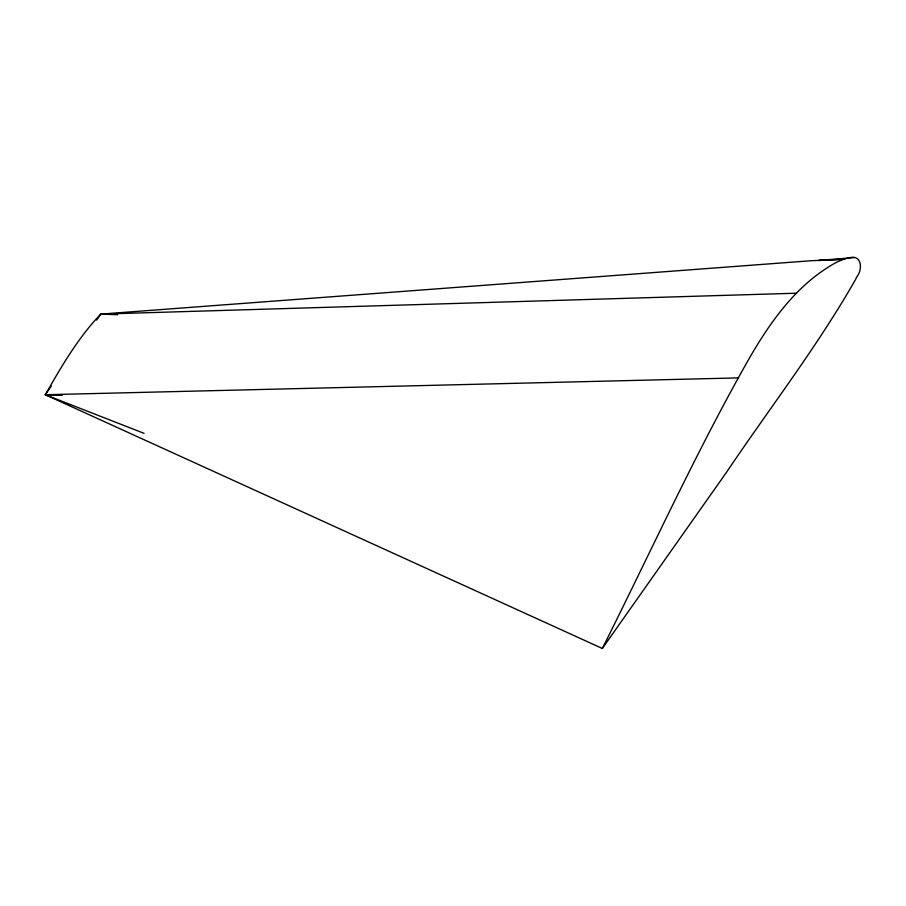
<?xml version="1.0" encoding="UTF-8"?>
<svg xmlns="http://www.w3.org/2000/svg" width="906" height="906" viewBox="0 0 906 906"><rect width="100%" height="100%" fill="white"/><g stroke="black" fill="none" stroke-linecap="round" stroke-linejoin="round"><path stroke-width="1.36" d="M819.352 260.486L844.007 259.229L811.47 260.702L100.759 314.11C78.018 337.757 61.506 366.454 45.3 394.733L602.32 648.47C650.587 552.241 695.151 453.94 748.209 360.18C769.817 322.57 796.046 285.028 834.664 263.318A184.258 103.488 85.1 0 1 844.619 258.991M796.487 293.204L100.759 314.11L96.693 320.124M51.359 386.024L45.3 394.733L144.088 433.362M602.32 648.47L726.261 472.649C769.33 408.549 816.963 347.145 855.287 279.954A131.2 73.68 85.1 0 0 856.77 276.953C862.931 269.512 861.878 253.895 849.013 257.904A111.868 62.831 85.1 0 0 844.63 259.037M817.993 260.509L854.109 257.598M738.197 377.904L45.3 394.733L62.254 395.378M100.759 314.11L117.712 314.756"/></g></svg>
